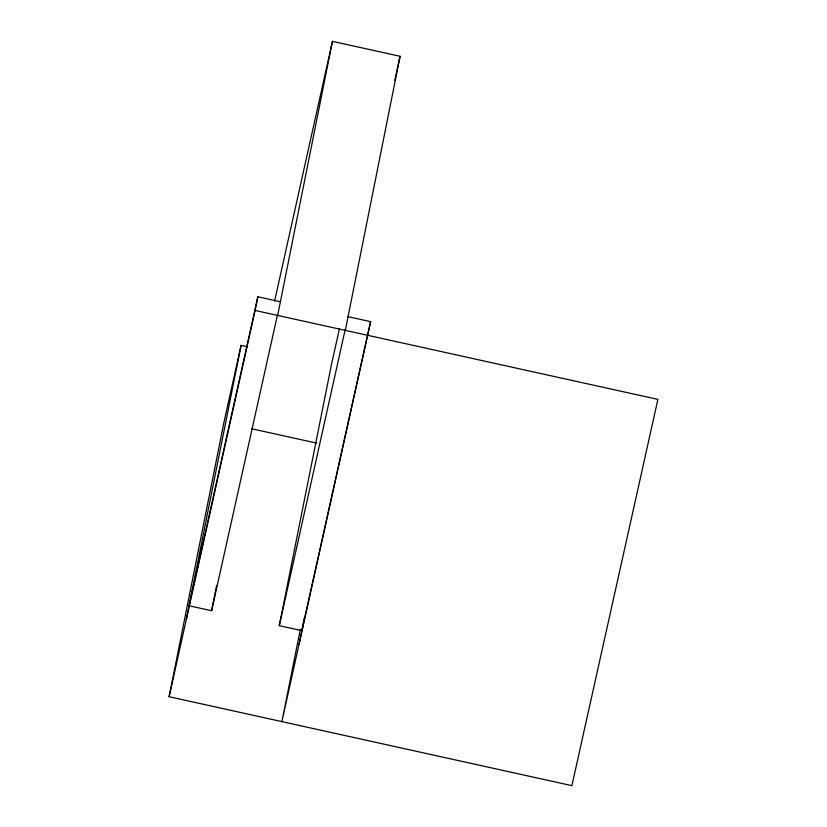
<?xml version="1.0" encoding="UTF-8"?>
<svg xmlns="http://www.w3.org/2000/svg" width="827" height="827" viewBox="0 0 827 827"><rect width="100%" height="100%" fill="white"/><g stroke="black" fill="none" stroke-linecap="round" stroke-linejoin="round"><path stroke-width="1.24" d="M280.405 301.741L257.848 296.759L255.109 310.456L657.889 399.389L571.891 785.65L169.111 696.716L223.879 422.628L241.081 345.376L247.345 346.761M186.313 619.464L241.081 345.376M257.848 296.759L189.052 605.757L211.609 610.739L216.664 585.464M277.665 315.438L332.433 41.35L400.092 56.288L345.324 330.387M348.064 316.679L370.62 321.662L301.834 630.66L279.278 625.677L331.307 365.296L339.452 328.722M300.315 629.409L281.893 721.62L370.62 321.662M299.095 644.367L304.357 618.017M169.111 696.716L255.109 310.456M274.585 301.162L332.433 41.35M211.609 610.739L277.593 314.353M394.758 80.25L400.092 56.288M279.278 625.677L345.262 329.291M251.449 428.717L316.617 443.096"/></g></svg>
